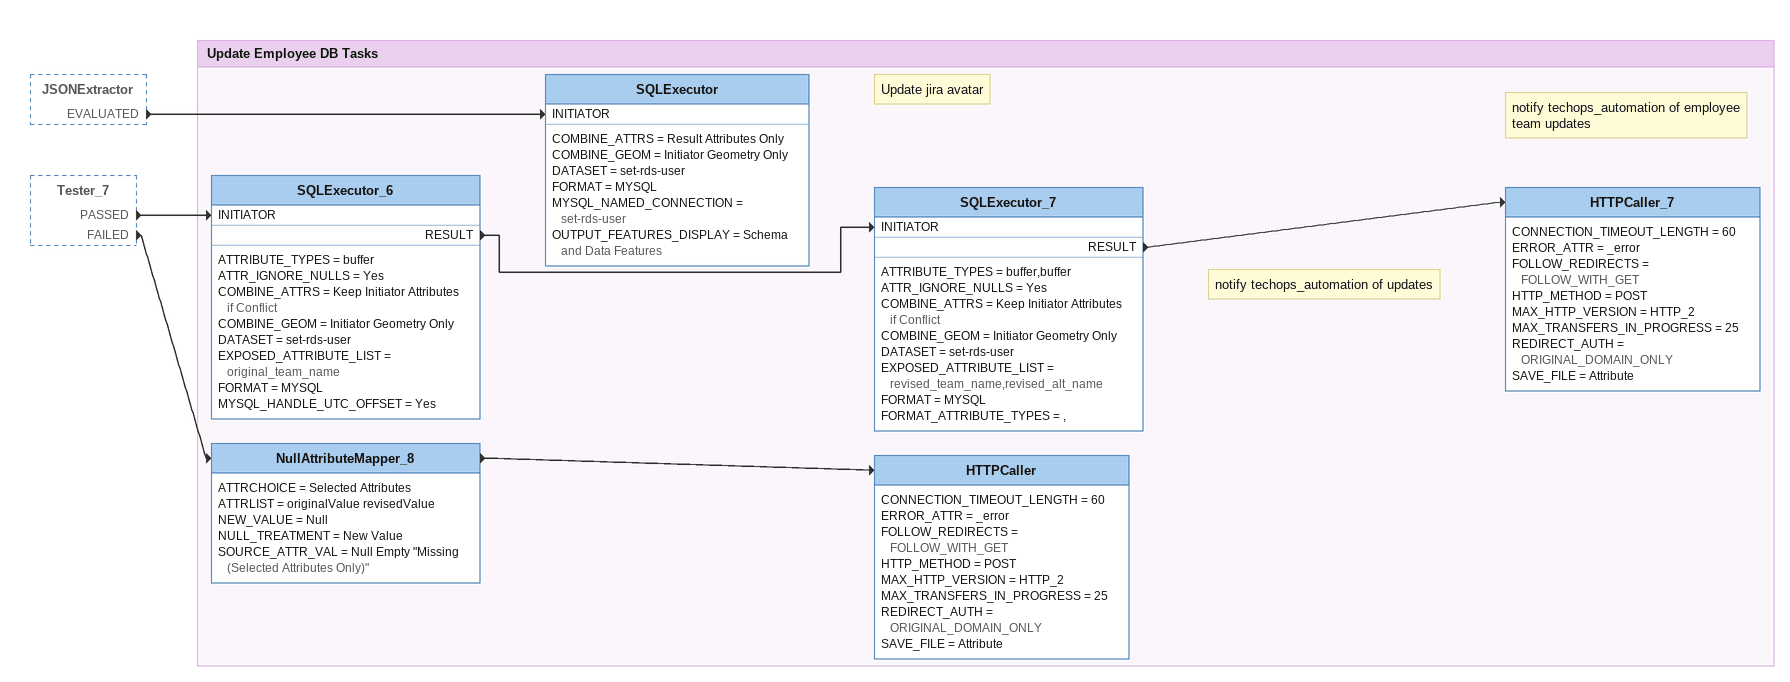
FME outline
JSONExtractor [outside]
    EVALUATED -> SQLExecutor [INITIATOR]
Tester_7 [outside]
    PASSED -> SQLExecutor_6 [INITIATOR]
    FAILED -> NullAttributeMapper_8

Bookmark: Update Employee DB Tasks
Note: Update jira avatar
SQLExecutor
    COMBINE_ATTRS = Result Attributes Only
    COMBINE_GEOM = Initiator Geometry Only
    DATASET = set-rds-user
    FORMAT = MYSQL
    MYSQL_NAMED_CONNECTION = set-rds-user
    OUTPUT_FEATURES_DISPLAY = Schema and Data Features
SQLExecutor_6
    ATTRIBUTE_TYPES = buffer
    ATTR_IGNORE_NULLS = Yes
    COMBINE_ATTRS = Keep Initiator Attributes if Conflict
    COMBINE_GEOM = Initiator Geometry Only
    DATASET = set-rds-user
    EXPOSED_ATTRIBUTE_LIST = original_team_name
    FORMAT = MYSQL
    MYSQL_HANDLE_UTC_OFFSET = Yes
    RESULT -> SQLExecutor_7 [INITIATOR]
SQLExecutor_7
    ATTRIBUTE_TYPES = buffer,buffer
    ATTR_IGNORE_NULLS = Yes
    COMBINE_ATTRS = Keep Initiator Attributes if Conflict
    COMBINE_GEOM = Initiator Geometry Only
    DATASET = set-rds-user
    EXPOSED_ATTRIBUTE_LIST = revised_team_name,revised_alt_name
    FORMAT = MYSQL
    FORMAT_ATTRIBUTE_TYPES = ,
    RESULT -> HTTPCaller_7
Note: notify techops_automation of employee team updates
HTTPCaller_7
    CONNECTION_TIMEOUT_LENGTH = 60
    ERROR_ATTR = _error
    FOLLOW_REDIRECTS = FOLLOW_WITH_GET
    HTTP_METHOD = POST
    MAX_HTTP_VERSION = HTTP_2
    MAX_TRANSFERS_IN_PROGRESS = 25
    REDIRECT_AUTH = ORIGINAL_DOMAIN_ONLY
    SAVE_FILE = Attribute
NullAttributeMapper_8
    ATTRCHOICE = Selected Attributes
    ATTRLIST = originalValue revisedValue
    NEW_VALUE = Null
    NULL_TREATMENT = New Value
    SOURCE_ATTR_VAL = Null Empty "Missing (Selected Attributes Only)"
    -> HTTPCaller
Note: notify techops_automation of updates
HTTPCaller
    CONNECTION_TIMEOUT_LENGTH = 60
    ERROR_ATTR = _error
    FOLLOW_REDIRECTS = FOLLOW_WITH_GET
    HTTP_METHOD = POST
    MAX_HTTP_VERSION = HTTP_2
    MAX_TRANSFERS_IN_PROGRESS = 25
    REDIRECT_AUTH = ORIGINAL_DOMAIN_ONLY
    SAVE_FILE = Attribute
